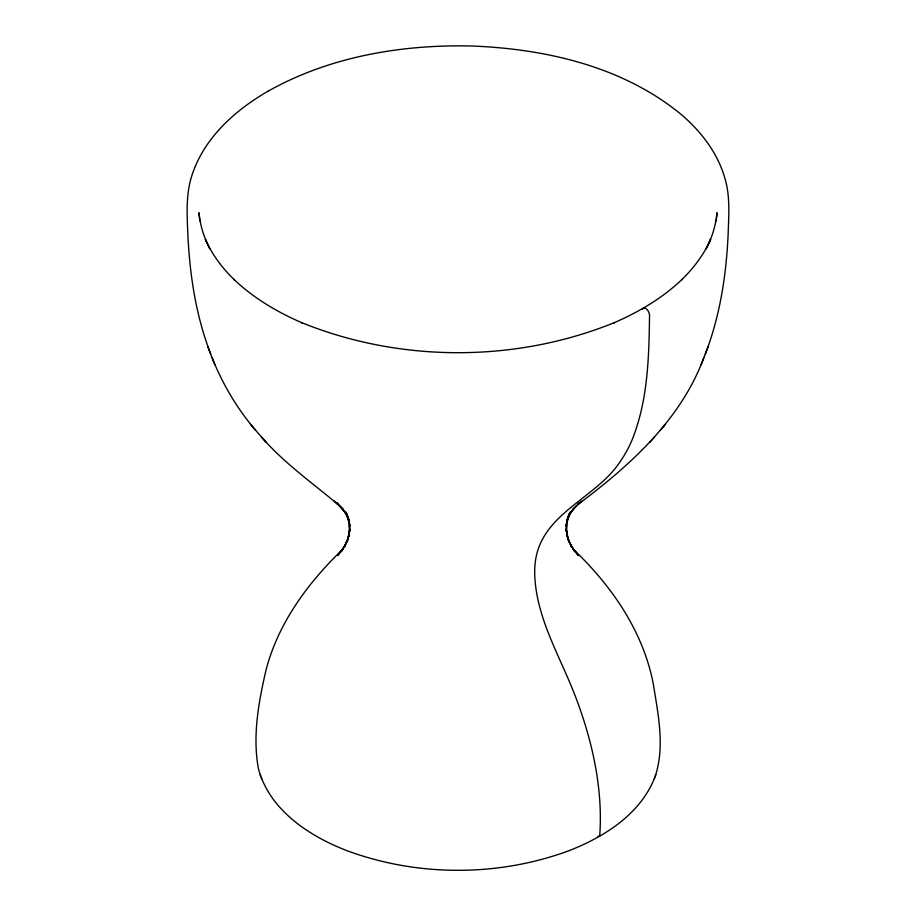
<?xml version="1.0" encoding="UTF-8"?>
<svg xmlns="http://www.w3.org/2000/svg" width="916" height="916" viewBox="0 0 916 916"><rect width="100%" height="100%" fill="white"/><g stroke="black" fill="none" stroke-linecap="round" stroke-linejoin="round"><path stroke-width="1.37" d="M716.22 220.848L717.01 212.695C715.877 225.313 711.995 237.588 706.156 248.809L710.621 239.305C703.889 254.763 693.469 268.399 681.378 280.067L682.168 279.311C662.451 298.147 638.612 312.161 613.686 322.936L614.35 322.638C515.548 362.713 400.452 362.713 301.65 322.638L302.314 322.936C277.388 312.161 253.549 298.147 233.832 279.311L234.622 280.067C222.531 268.399 212.1 254.763 205.379 239.305L209.844 248.809C204.005 237.588 200.123 225.313 198.99 212.695L199.78 220.848M655.329 775.921C665.039 746.288 658.054 713.999 653.326 684.069C643.169 631.181 611.43 585.461 572.935 548.936L578.397 555.611L570.702 545.169L574.733 551.672L568.687 540.658L571.447 547.024L567.199 535.642L568.802 541.883L566.443 530.341L566.97 536.513L566.535 525.005L566.019 531.143L567.886 516.773L565.905 526.047L570.153 512.055L566.5 521.456L571.492 511.254L567.565 517.586L574.046 508.151L568.779 514.586L579.313 502.552M705.309 354C720.045 315.986 726.228 275.144 728.128 234.576C728.712 215.569 730.43 195.932 724.648 177.475C717.446 152.766 701.129 131.629 681.847 115.004C623.395 66.536 545.558 48.766 471.19 45.983C401.185 44.437 329.142 56.666 267.632 91.451M344.45 511.414L336.687 502.552L347.221 514.586L341.954 508.151L348.435 517.586L344.508 511.254L349.5 521.456L345.847 512.055L350.095 526.047L348.114 516.773L349.981 531.143L349.465 525.005L349.03 536.513L349.557 530.341L347.198 541.883L348.801 535.642L344.553 547.024L347.313 540.658L341.267 551.672L345.298 545.169L337.603 555.611L343.065 548.936C308.108 582.587 277.949 623.12 265.846 670.821C258.518 702.641 252.347 736.464 258.495 768.982C269.659 810.156 309.058 835.987 346.672 850.563C417.41 876.841 497.892 876.875 568.699 850.815C604.056 837.075 640.421 814.267 654.791 777.409M654.31 778.715L655.81 774.604M576.347 505.953L573.107 509.262L581.614 501.132L577.824 504.579C629.578 465.843 680.725 420.078 703.751 357.904M701.061 364.831L708.057 346.946M649.742 442.508L654.539 437.012M660.379 430.222L665.44 424.417M642.15 309.093C646.822 305.475 650.383 313.787 649.501 317.715C648.94 359.061 647.623 401.815 631.788 440.619A257.156 148.472 60 0 1 620.258 461.446C596.717 497.754 544.024 512.342 535.791 558.577A102.523 59.197 60 0 0 534.726 575.03C536.352 617.212 558.794 654.31 573.92 692.599C591.69 737.872 603.289 787.703 599.694 836.171L597.908 836.388M267.964 91.245C235.801 109.828 205.619 136.564 192.933 172.46C185.582 192.291 186.99 213.852 187.872 234.576C189.772 275.144 195.955 315.986 210.691 354M339.653 505.953L342.893 509.262L334.386 501.132L338.176 504.579C312.047 482.766 283.891 462.832 261.461 437.012M207.943 346.946C218.775 377.197 234.576 405.868 255.621 430.222M250.56 424.417L266.258 442.508M212.249 357.904L214.939 364.831M260.19 774.604L260.671 775.921M261.209 777.409L261.69 778.715"/></g></svg>
